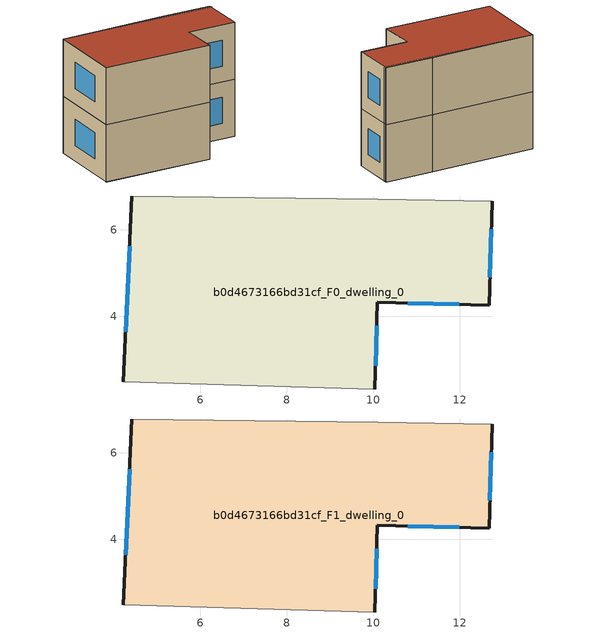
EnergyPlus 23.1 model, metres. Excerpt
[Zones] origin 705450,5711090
b0d4673166bd31cf_F0_dwelling_0
 floor ground (EU_floor_Construction): 12.75,6.66 12.68,4.25 10.1,4.33 10.04,2.32 4.22,2.48 4.42,6.78 10.1,6.71 z0
 wall outside (EU_wall_Construction): 10.04,2.32 10.1,4.33 12.68,4.25 12.75,6.66 / 4.42,6.78 4.22,2.48 z0:3
 wall adiabatic (EU_wall_Construction): 4.22,2.48 10.04,2.32 / 12.75,6.66 10.1,6.71 4.42,6.78 z0:3
 window (EU_Window_Construction): 10.79,4.31 11.98,4.27 / 10.05,2.86 10.08,3.78 / 4.37,5.62 4.28,3.64 / 12.7,4.9 12.73,6.01 z0.81:2.19
b0d4673166bd31cf_F1_dwelling_0
 floor to b0d4673166bd31cf_F0_dwelling_0 (EU_floor_Construction): 12.75,6.66 12.68,4.25 10.1,4.33 10.04,2.32 4.22,2.48 4.42,6.78 10.1,6.71 z3
 wall outside (EU_wall_Construction): 10.04,2.32 10.1,4.33 12.68,4.25 12.75,6.66 / 4.42,6.78 4.22,2.48 z3:6
 wall adiabatic (EU_wall_Construction): 4.22,2.48 10.04,2.32 / 12.75,6.66 10.1,6.71 4.42,6.78 z3:6
 window (EU_Window_Construction): 10.79,4.31 11.98,4.27 / 10.05,2.86 10.08,3.78 / 4.37,5.62 4.28,3.64 / 12.7,4.9 12.73,6.01 z3.81:5.19
 roof outside (EU_roof_Construction): 12.68,4.25 12.75,6.66 10.1,6.71 4.42,6.78 4.22,2.48 10.04,2.32 10.1,4.33 z6
shading: 4.22,2.48 10.04,2.32 / 12.77,6.53 4.42,6.78 z0:6
[Building]
EU S2 Campaign: North Axis=0; Terrain=City; Solar Distribution=FullExterior
[Site:Location]
London: Latitude=51.5; Longitude=-0.5; Time Zone=0; Elevation=25
[SizingPeriod:WeatherFileDays]
AnnualSizingPeriod: Begin Month=1; Begin Day of Month=1; End Month=12; End Day of Month=31; Day of Week for Start Day=Monday; Use Weather File Daylight Saving Period=No; Use Weather File Rain and Snow Indicators=No
[MATERIAL]
EU_InternalMass_Material: Roughness=MediumRough; Thickness=0.1; Conductivity=1; Density=1800; Specific Heat=900; Thermal Absorptance=0.9; Solar Absorptance=0.7; Visible Absorptance=0.7
[MATERIAL:NOMASS] Roughness=MediumRough; Thermal Absorptance=0.9; Solar Absorptance=0.7; Visible Absorptance=0.7
Name | Thermal Resistance
EU_wall_NoMass | 0.555556
EU_roof_NoMass | 0.510204
EU_floor_NoMass | 1.68919
[WINDOWMATERIAL:SIMPLEGLAZINGSYSTEM]
EU_Window_SimpleGlazing: UFactor=3.96; Solar Heat Gain Coefficient=0.85; Visible Transmittance=0.85
[CONSTRUCTION]
EU_wall_Construction: EU_wall_NoMass
EU_roof_Construction: EU_roof_NoMass
EU_floor_Construction: EU_floor_NoMass
EU_Window_Construction: EU_Window_SimpleGlazing
EU_InternalMass_Construction: EU_InternalMass_Material
[ZONE] Type=1; Multiplier=1; Ceiling Height=autocalculate; Floor Area=autocalculate; Part of Total Floor Area=Yes
Name | Volume
b0d4673166bd31cf_F0_dwelling_0 | 93.9236
b0d4673166bd31cf_F1_dwelling_0 | 93.9243
[INTERNALMASS] Construction=EU_InternalMass_Construction; Surface Area=31.308
Name | Zone or ZoneList
b0d4673166bd31cf_F0_dwelling_0_EU_InternalMass | b0d4673166bd31cf_F0_dwelling_0
b0d4673166bd31cf_F1_dwelling_0_EU_InternalMass | b0d4673166bd31cf_F1_dwelling_0
[OTHEREQUIPMENT] Fuel Type=Electricity; Design Level Calculation Method=Watts/Area; Power per Zone Floor Area=1; Fraction Latent=0; Fraction Radiant=0; Fraction Lost=0; Carbon Dioxide Generation Rate=0; EndUse Subcategory=EU_Step8_InternalGains
Name | Zone or ZoneList or Space or SpaceList | Schedule
EU_Step8_InternalGain_b0d4673166bd31cf_F0_dwelling_0_f000 | b0d4673166bd31cf_F0_dwelling_0 | EU_Step8_GainSchedule_b0d4673166bd31cf_F0_dwelling_0_f000
EU_Step8_InternalGain_b0d4673166bd31cf_F1_dwelling_0_f000 | b0d4673166bd31cf_F1_dwelling_0 | EU_Step8_GainSchedule_b0d4673166bd31cf_F1_dwelling_0_f000
[ZONEVENTILATION:DESIGNFLOWRATE] Schedule=EU_AlwaysOn; Design Flow Rate Calculation Method=AirChanges/Hour; Air Changes per Hour=0.48; Ventilation Type=Natural; Fan Pressure Rise=0; Fan Total Efficiency=1; Constant Term Coefficient=1; Temperature Term Coefficient=0; Velocity Term Coefficient=0; Velocity Squared Term Coefficient=0; Minimum Indoor Temperature=-100; Maximum Indoor Temperature=100; Delta Temperature=-100; Minimum Outdoor Temperature=-100; Maximum Outdoor Temperature=100; Maximum Wind Speed=40
Name | Zone or ZoneList or Space or SpaceList
EU_ConstantAir_b0d4673166bd31cf_F0_dwelling_0 | b0d4673166bd31cf_F0_dwelling_0
EU_ConstantAir_b0d4673166bd31cf_F1_dwelling_0 | b0d4673166bd31cf_F1_dwelling_0
[HVACTEMPLATE:THERMOSTAT] Constant Heating Setpoint=20; Constant Cooling Setpoint=50
EU_HeatOnly_b0d4673166bd31cf_F0_dwelling_0; EU_HeatOnly_b0d4673166bd31cf_F1_dwelling_0
[HVACTEMPLATE:ZONE:IDEALLOADSAIRSYSTEM] System Availability Schedule=EU_AlwaysOn; Maximum Heating Supply Air Temperature=50; Minimum Cooling Supply Air Temperature=13; Maximum Heating Supply Air Humidity Ratio=0.0156; Minimum Cooling Supply Air Humidity Ratio=0.0077; Heating Limit=NoLimit; Cooling Limit=NoLimit; Heating Availability Schedule=EU_AlwaysOn; Cooling Availability Schedule=EU_CoolingOff; Dehumidification Control Type=ConstantSensibleHeatRatio; Cooling Sensible Heat Ratio=0.7; Dehumidification Setpoint=60; Humidification Control Type=None; Humidification Setpoint=30; Outdoor Air Method=None; Outdoor Air Flow Rate per Person=0.00944; Outdoor Air Flow Rate per Zone Floor Area=0; Outdoor Air Flow Rate per Zone=0; Demand Controlled Ventilation Type=None; Outdoor Air Economizer Type=NoEconomizer; Heat Recovery Type=None; Sensible Heat Recovery Effectiveness=0.7; Latent Heat Recovery Effectiveness=0.65
Name | Template Thermostat
b0d4673166bd31cf_F0_dwelling_0 | EU_HeatOnly_b0d4673166bd31cf_F0_dwelling_0
b0d4673166bd31cf_F1_dwelling_0 | EU_HeatOnly_b0d4673166bd31cf_F1_dwelling_0
[SIZING:ZONE] Zone Cooling Design Supply Air Temperature Input Method=SupplyAirTemperature; Zone Cooling Design Supply Air Temperature=13; Zone Heating Design Supply Air Temperature Input Method=SupplyAirTemperature; Zone Heating Design Supply Air Temperature=50; Zone Cooling Design Supply Air Humidity Ratio=0.008; Zone Heating Design Supply Air Humidity Ratio=0.008; Cooling Design Air Flow Method=DesignDay; Cooling Design Air Flow Rate=0; Cooling Minimum Air Flow per Zone Floor Area=0.000762; Cooling Minimum Air Flow=0; Cooling Minimum Air Flow Fraction=0.2; Heating Design Air Flow Method=DesignDay; Heating Design Air Flow Rate=0; Heating Maximum Air Flow per Zone Floor Area=0.002032; Heating Maximum Air Flow=0.141576; Heating Maximum Air Flow Fraction=0.3; Account for Dedicated Outdoor Air System=No; Dedicated Outdoor Air System Control Strategy=NeutralSupplyAir; Dedicated Outdoor Air Low Setpoint Temperature for Design=autosize; Dedicated Outdoor Air High Setpoint Temperature for Design=autosize; Zone Load Sizing Method=Sensible Load Only No Latent Load; Zone Latent Cooling Design Supply Air Humidity Ratio Input Method=HumidityRatioDifference; Zone Cooling Design Supply Air Humidity Ratio Difference=0.005; Zone Latent Heating Design Supply Air Humidity Ratio Input Method=HumidityRatioDifference; Zone Humidification Design Supply Air Humidity Ratio Difference=0.005
b0d4673166bd31cf_F0_dwelling_0; b0d4673166bd31cf_F1_dwelling_0
[SCHEDULE:CONSTANT]
Name | Hourly Value
EU_AlwaysOn | 1
EU_CoolingOff | 0
[SCHEDULE:FILE] Column Number=1; Rows to Skip at Top=0; Number of Hours of Data=8760; Column Separator=Comma; Interpolate to Timestep=No; Minutes per Item=60; Adjust Schedule for Daylight Savings=Yes
Name | File
EU_Step8_GainSchedule_b0d4673166bd31cf_F0_dwelling_0_f000 | ../../schedules/b0d4673166bd31cf/b0d4673166bd31cf_F0_dwelling_0_f000_gain.csv
EU_Step8_GainSchedule_b0d4673166bd31cf_F1_dwelling_0_f000 | ../../schedules/b0d4673166bd31cf/b0d4673166bd31cf_F1_dwelling_0_f000_gain.csv
